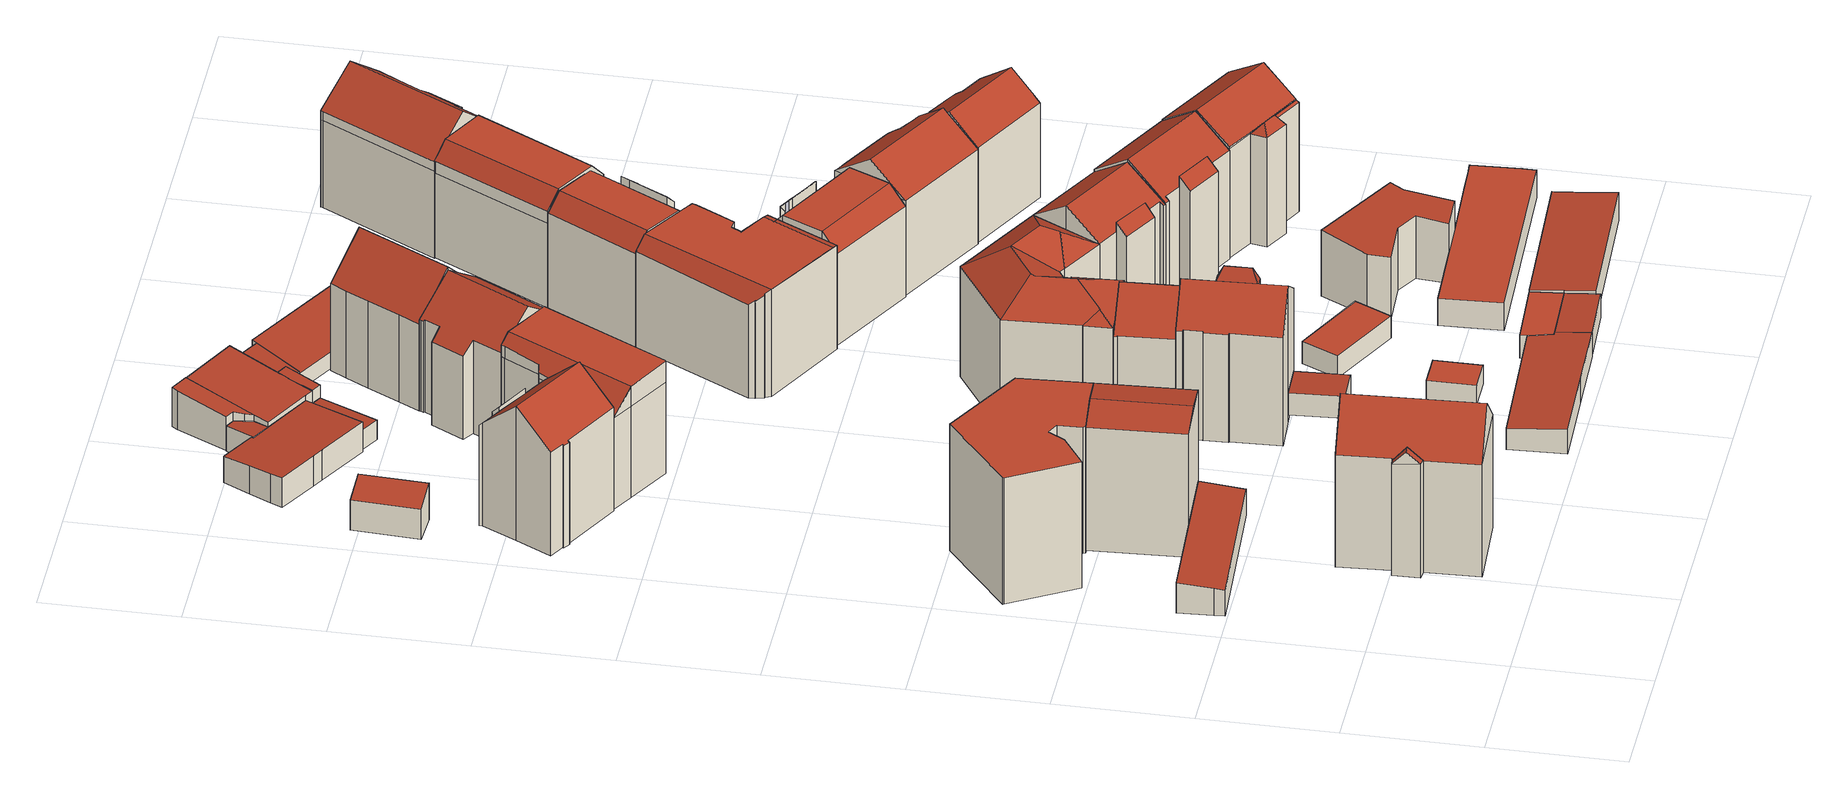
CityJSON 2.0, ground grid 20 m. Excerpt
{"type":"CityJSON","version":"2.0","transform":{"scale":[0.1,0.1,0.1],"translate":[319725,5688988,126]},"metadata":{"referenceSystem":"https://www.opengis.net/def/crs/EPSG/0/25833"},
"CityObjects":{
"building1":{"type":"Building","attributes":{"Gemeindeschluessel":14713000,"Geometrietyp2DReferenz":"3000","function":"31001_9998","roofType":"9999"},"children":["building1-1","building1-2"]},
"building1-1":{"type":"BuildingPart","attributes":{"Dachtyp_tdc":"tdcGableRoof","Dachneigung":44.77,"QualitaetDacherkennung":91,"Geometrietyp2DReferenz":"3000","roofType":"3100","measuredHeight":24.34},"parents":["building1"],"geometry":[{"type":"MultiSurface","lod":"2","boundaries":[[[0,1,2,3,4]],[[1,5,6,2]],[[5,7,8,6]],[[7,9,10,8]],[[9,11,12,10]],[[11,13,14,12]],[[13,11,15,16,5,1,0]],[[17,16,15,18]],[[7,17,18,9]],[[9,18,15,11]],[[5,16,17,7]],[[13,0,19]],[[14,3,2,6,8,10,12]],[[4,19,0]],[[3,14,13,19,4]]],"semantics":{"surfaces":[{"type":"WallSurface"},{"type":"RoofSurface"},{"type":"GroundSurface"},{"type":"ClosureSurface"}],"values":[0,0,0,0,0,0,1,1,0,0,0,0,2,0,3]}}]},
"building1-2":{"type":"BuildingPart","attributes":{"Dachtyp_tdc":"tdcGableRoof","Dachneigung":47.52,"QualitaetDacherkennung":89,"Geometrietyp2DReferenz":"3000","roofType":"3100","measuredHeight":20.43},"parents":["building1"],"geometry":[{"type":"MultiSurface","lod":"2","boundaries":[[[20,21,22,14,13]],[[21,23,24,22]],[[23,4,3,24]],[[23,21,25]],[[20,19,4,26]],[[21,20,26,25]],[[4,23,25,26]],[[14,22,24,3]],[[13,19,20]],[[14,3,4,19,13]]],"semantics":{"surfaces":[{"type":"WallSurface"},{"type":"RoofSurface"},{"type":"GroundSurface"},{"type":"ClosureSurface"}],"values":[0,0,0,0,0,1,1,2,0,3]}}]},
"building2":{"type":"Building","attributes":{"Dachtyp_tdc":"tdcPolyFlatRoof","Gemeindeschluessel":14713000,"Dachneigung":5.85,"QualitaetDacherkennung":74,"Geometrietyp2DReferenz":"3000","function":"31001_9998","roofType":"2100","measuredHeight":4.92},"geometry":[{"type":"MultiSurface","lod":"2","boundaries":[[[27,28,29,30]],[[28,31,32,29]],[[31,33,34,32]],[[33,35,36,34]],[[35,37,38,36]],[[37,27,30,38]],[[37,35,33,31,28,27]],[[30,29,32,34,36,38]]],"semantics":{"surfaces":[{"type":"WallSurface"},{"type":"RoofSurface"},{"type":"GroundSurface"}],"values":[0,0,0,0,0,0,1,2]}}]},
"building3":{"type":"Building","attributes":{"Dachtyp_tdc":"tdcPolyFlatRoof","Gemeindeschluessel":14713000,"Dachneigung":0,"QualitaetDacherkennung":61,"Geometrietyp2DReferenz":"3000","function":"31001_9998","roofType":"1000","measuredHeight":20.73},"geometry":[{"type":"MultiSurface","lod":"2","boundaries":[[[39,40,41,42]],[[40,43,44,41]],[[43,45,46,44]],[[45,47,48,46]],[[47,49,50,48]],[[49,51,52,50]],[[51,53,54,52]],[[53,55,56,54]],[[55,57,58,56]],[[57,59,60,58]],[[59,39,42,60]],[[59,57,55,53,51,49,47,45,43,40,39]],[[42,41,44,46,48,50,52,54,56,58,60]]],"semantics":{"surfaces":[{"type":"WallSurface"},{"type":"RoofSurface"},{"type":"GroundSurface"}],"values":[0,0,0,0,0,0,0,0,0,0,0,1,2]}}]},
"building4":{"type":"Building","attributes":{"Dachtyp_tdc":"tdcGableRoof","Gemeindeschluessel":14713000,"Dachneigung":10.22,"QualitaetDacherkennung":68,"Geometrietyp2DReferenz":"3000","function":"31001_9998","roofType":"3100","measuredHeight":21.2},"geometry":[{"type":"MultiSurface","lod":"2","boundaries":[[[61,62,63,64]],[[57,65,62,61]],[[65,66,63,62]],[[66,67,64,63]],[[67,57,61,64]],[[66,65,68]],[[57,67,69]],[[65,57,69,68]],[[67,66,68,69]]],"semantics":{"surfaces":[{"type":"GroundSurface"},{"type":"WallSurface"},{"type":"RoofSurface"}],"values":[0,1,1,1,1,1,1,2,2]}}]},
"building5":{"type":"Building","attributes":{"Gemeindeschluessel":14713000,"Geometrietyp2DReferenz":"3000","function":"31001_9998","roofType":"9999"},"children":["building5-1","building5-2"]},
"building5-1":{"type":"BuildingPart","attributes":{"Dachtyp_tdc":"tdcPolyFlatRoof","Dachneigung":47.01,"QualitaetDacherkennung":27,"Geometrietyp2DReferenz":"3000","roofType":"2100","measuredHeight":17.3},"parents":["building5"],"geometry":[{"type":"MultiSurface","lod":"2","boundaries":[[[70,71,72,73,74]],[[75,76,77,78,79]],[[76,70,74,77]],[[76,75,71,70]],[[74,73,78,77]],[[75,79,72,71]],[[79,78,73,72]]],"semantics":{"surfaces":[{"type":"WallSurface"},{"type":"RoofSurface"},{"type":"GroundSurface"},{"type":"ClosureSurface"}],"values":[0,0,0,1,2,0,3]}}]},
"building5-2":{"type":"BuildingPart","attributes":{"Dachtyp_tdc":"tdcGableRoof","Dachneigung":42.07,"QualitaetDacherkennung":44,"Geometrietyp2DReferenz":"3000","roofType":"3100","measuredHeight":22.09},"parents":["building5"],"geometry":[{"type":"MultiSurface","lod":"2","boundaries":[[[80,79,78,81]],[[72,82,83,73]],[[82,84,85,83]],[[84,86,87,85]],[[86,88,89,87]],[[88,90,91,89]],[[90,92,93,91]],[[92,94,95,93]],[[94,96,97,95]],[[96,98,99,97]],[[98,100,101,99]],[[100,102,103,101]],[[102,104,105,103]],[[104,80,81,105]],[[100,98,96,94,92,90,88,86]],[[86,84,82,72,79,80,104,102,100]],[[81,78,73,83,85,87,89,91,93,95,97,99,101,103,105]],[[73,78,79,72]]],"semantics":{"surfaces":[{"type":"WallSurface"},{"type":"RoofSurface"},{"type":"GroundSurface"},{"type":"ClosureSurface"}],"values":[0,0,0,0,0,0,0,0,0,0,0,0,0,0,1,1,2,3]}}]},
"building6":{"type":"Building","attributes":{"Dachtyp_tdc":"tdcPolyFlatRoof","Gemeindeschluessel":14713000,"Dachneigung":12.55,"QualitaetDacherkennung":90,"Geometrietyp2DReferenz":"3000","function":"31001_9998","roofType":"2100","measuredHeight":6.06},"geometry":[{"type":"MultiSurface","lod":"2","boundaries":[[[106,107,108,109]],[[107,110,111,108]],[[110,112,113,111]],[[112,106,109,113]],[[112,110,107,106]],[[109,108,111,113]]],"semantics":{"surfaces":[{"type":"WallSurface"},{"type":"RoofSurface"},{"type":"GroundSurface"}],"values":[0,0,0,0,1,2]}}]},
"building7":{"type":"Building","attributes":{"Dachtyp_tdc":"tdcPolyFlatRoof","Gemeindeschluessel":14713000,"Dachneigung":3.59,"QualitaetDacherkennung":75,"Geometrietyp2DReferenz":"3000","function":"31001_9998","roofType":"2100","measuredHeight":4.08},"geometry":[{"type":"MultiSurface","lod":"2","boundaries":[[[114,115,116,117]],[[115,118,119,116]],[[118,120,121,119]],[[120,122,123,121]],[[122,124,125,123]],[[124,126,127,125]],[[126,114,117,127]],[[126,124,122,120,118,115,114]],[[117,116,119,121,123,125,127]]],"semantics":{"surfaces":[{"type":"WallSurface"},{"type":"RoofSurface"},{"type":"GroundSurface"}],"values":[0,0,0,0,0,0,0,1,2]}}]},
"building8":{"type":"Building","attributes":{"Dachtyp_tdc":"tdcPolyFlatRoof","Gemeindeschluessel":14713000,"Dachneigung":0,"QualitaetDacherkennung":54,"Geometrietyp2DReferenz":"3000","function":"31001_9998","roofType":"1000","measuredHeight":3.11},"geometry":[{"type":"MultiSurface","lod":"2","boundaries":[[[128,129,130,131]],[[129,132,133,130]],[[132,134,135,133]],[[134,128,131,135]],[[134,132,129,128]],[[131,130,133,135]]],"semantics":{"surfaces":[{"type":"WallSurface"},{"type":"RoofSurface"},{"type":"GroundSurface"}],"values":[0,0,0,0,1,2]}}]},
"building9":{"type":"Building","attributes":{"Dachtyp_tdc":"tdcPolyFlatRoof","Gemeindeschluessel":14713000,"Dachneigung":4.25,"QualitaetDacherkennung":79,"Geometrietyp2DReferenz":"3000","function":"31001_9998","roofType":"2100","measuredHeight":3.58},"geometry":[{"type":"MultiSurface","lod":"2","boundaries":[[[136,137,138,139]],[[137,140,141,138]],[[140,142,143,141]],[[142,136,139,143]],[[142,140,137,136]],[[139,138,141,143]]],"semantics":{"surfaces":[{"type":"WallSurface"},{"type":"RoofSurface"},{"type":"GroundSurface"}],"values":[0,0,0,0,1,2]}}]},
"building10":{"type":"Building","attributes":{"Gemeindeschluessel":14713000,"Geometrietyp2DReferenz":"3000","function":"31001_9998","roofType":"9999"},"children":["building10-1","building10-2"]},
"building10-1":{"type":"BuildingPart","attributes":{"Dachtyp_tdc":"tdcFreeFormRoof","Dachneigung":67.57,"QualitaetDacherkennung":70,"Geometrietyp2DReferenz":"3000","roofType":"5000","measuredHeight":19.97},"parents":["building10"],"geometry":[{"type":"MultiSurface","lod":"2","boundaries":[[[144,145,146,147]],[[145,148,149,146]],[[148,150,151,149]],[[152,150,148]],[[153,152,148,145]],[[153,145,144]],[[152,153,144,150]],[[147,146,149,151]],[[147,151,150,144]]],"semantics":{"surfaces":[{"type":"WallSurface"},{"type":"RoofSurface"},{"type":"GroundSurface"},{"type":"ClosureSurface"}],"values":[0,0,0,1,1,1,1,2,3]}}]},
"building10-2":{"type":"BuildingPart","attributes":{"Dachtyp_tdc":"tdcGableRoof","Dachneigung":36.58,"QualitaetDacherkennung":79,"Geometrietyp2DReferenz":"3000","roofType":"3100","measuredHeight":22.18},"parents":["building10"],"geometry":[{"type":"MultiSurface","lod":"2","boundaries":[[[154,155,156,157]],[[155,158,159,156]],[[158,160,161,159]],[[160,162,163,161]],[[162,164,165,163]],[[164,166,167,165]],[[166,168,169,167]],[[168,170,171,169]],[[170,172,147,171]],[[172,173,144,147]],[[174,151,150]],[[174,175,176,151]],[[175,177,178,176]],[[177,179,180,178]],[[179,181,182,180]],[[181,183,184,182]],[[183,185,186,184]],[[185,187,188,186]],[[187,154,157,188]],[[183,181,179,177,175,174,173,172,170,168]],[[168,166,164,162,160,158,155,154,187,185,183]],[[157,156,159,161,163,165,167,169,171,147,151,176,178,180,182,184,186,188]],[[150,144,173,174]],[[150,151,147,144]]],"semantics":{"surfaces":[{"type":"WallSurface"},{"type":"RoofSurface"},{"type":"GroundSurface"},{"type":"ClosureSurface"}],"values":[0,0,0,0,0,0,0,0,0,0,0,0,0,0,0,0,0,0,0,1,1,2,0,3]}}]},
"building11":{"type":"Building","attributes":{"Dachtyp_tdc":"tdcFreeFormRoof","Gemeindeschluessel":14713000,"Dachneigung":0.783,"QualitaetDacherkennung":55,"Geometrietyp2DReferenz":"3000","function":"31001_9998","roofType":"5000","measuredHeight":18.33},"geometry":[{"type":"MultiSurface","lod":"2","boundaries":[[[189,190,191,192]],[[190,193,194,191]],[[193,195,196,194]],[[195,197,198,196]],[[197,199,200,198]],[[199,201,202,200]],[[201,203,204,202]],[[203,205,206,204]],[[205,207,208,206]],[[207,209,210,208]],[[209,211,212,210]],[[211,213,214,212]],[[213,189,192,214]],[[215,216,217,218,189,213,219,220,221]],[[222,223,224,225,226,227]],[[223,220,219,228,224]],[[207,225,224,228,209]],[[209,228,219,211]],[[201,222,227,203]],[[203,227,226,205]],[[205,226,225,207]],[[199,221,220,223,222,201]],[[197,215,221,199]],[[211,219,213]],[[190,218,217,193]],[[189,218,190]],[[193,217,216,195]],[[195,216,215,197]],[[192,191,194,196,198,200,202,204,206,208,210,212,214]]],"semantics":{"surfaces":[{"type":"WallSurface"},{"type":"RoofSurface"},{"type":"GroundSurface"}],"values":[0,0,0,0,0,0,0,0,0,0,0,0,0,1,1,1,0,0,0,0,0,0,0,0,0,0,0,0,2]}}]},
"building12":{"type":"Building","attributes":{"Dachtyp_tdc":"tdcGableRoof","Gemeindeschluessel":14713000,"Dachneigung":38.37,"QualitaetDacherkennung":69,"Geometrietyp2DReferenz":"3000","function":"31001_9998","roofType":"3100","measuredHeight":21.01},"geometry":[{"type":"MultiSurface","lod":"2","boundaries":[[[229,230,231,232]],[[230,233,234,231]],[[233,235,236,234]],[[235,237,238,236]],[[237,239,240,238]],[[239,241,242,240]],[[241,243,244,242]],[[243,245,171,244]],[[245,246,169,171]],[[246,247,167,169]],[[247,248,249,167]],[[248,229,232,249]],[[246,245,243,241,239,237,235,233]],[[233,230,229,248,247,246]],[[232,231,234,236,238,240,242,244,171,169,167,249]]],"semantics":{"surfaces":[{"type":"WallSurface"},{"type":"RoofSurface"},{"type":"GroundSurface"}],"values":[0,0,0,0,0,0,0,0,0,0,0,0,1,1,2]}}]},
"building13":{"type":"Building","attributes":{"Gemeindeschluessel":14713000,"Geometrietyp2DReferenz":"3000","function":"31001_2000","roofType":"9999"},"children":["building13-1","building13-2"]},
"building13-1":{"type":"BuildingPart","attributes":{"Dachtyp_tdc":"tdcPolyFlatRoof","Dachneigung":2.86,"QualitaetDacherkennung":36,"Geometrietyp2DReferenz":"3000","roofType":"2100","measuredHeight":4.4},"parents":["building13"],"geometry":[{"type":"MultiSurface","lod":"2","boundaries":[[[250,251,252,253,254]],[[251,255,256,252]],[[255,257,258,256]],[[257,259,260,258]],[[259,261,262,260]],[[261,259,257,255,251,250,263]],[[264,253,252,256,258,260,262]],[[250,254,263]],[[254,253,264,263]],[[263,264,262,261]]],"semantics":{"surfaces":[{"type":"WallSurface"},{"type":"RoofSurface"},{"type":"GroundSurface"},{"type":"ClosureSurface"}],"values":[0,0,0,0,0,1,2,0,3,3]}}]},
"building13-2":{"type":"BuildingPart","attributes":{"Dachtyp_tdc":"tdcPolyFlatRoof","Dachneigung":3.27,"QualitaetDacherkennung":71,"Geometrietyp2DReferenz":"3000","roofType":"2100","measuredHeight":4.92},"parents":["building13"],"geometry":[{"type":"MultiSurface","lod":"2","boundaries":[[[261,265,266,262]],[[265,267,268,266]],[[267,269,270,268]],[[269,271,272,270]],[[271,273,274,272]],[[273,275,276,274]],[[275,277,278,276]],[[277,279,280,278]],[[279,281,282,280]],[[281,254,253,282]],[[254,281,279,277,275,273,271,269,267,265,261,263]],[[264,262,266,268,270,272,274,276,278,280,282,253]],[[261,262,264,263]],[[264,253,254,263]]],"semantics":{"surfaces":[{"type":"WallSurface"},{"type":"RoofSurface"},{"type":"GroundSurface"},{"type":"ClosureSurface"}],"values":[0,0,0,0,0,0,0,0,0,0,1,2,3,3]}}]},
"building14":{"type":"Building","attributes":{"Dachtyp_tdc":"tdcPolyFlatRoof","Gemeindeschluessel":14713000,"Dachneigung":3.19,"QualitaetDacherkennung":62,"Geometrietyp2DReferenz":"3000","function":"31001_9998","roofType":"2100","measuredHeight":3.83},"geometry":[{"type":"MultiSurface","lod":"2","boundaries":[[[124,283,284,285]],[[283,286,287,284]],[[286,288,289,287]],[[288,126,290,289]],[[126,124,285,290]],[[126,288,286,283,124]],[[285,284,287,289,290]]],"semantics":{"surfaces":[{"type":"WallSurface"},{"type":"RoofSurface"},{"type":"GroundSurface"}],"values":[0,0,0,0,0,1,2]}}]},
"building15":{"type":"Building","attributes":{"Dachtyp_tdc":"tdcPolyFlatRoof","Gemeindeschluessel":14713000,"Dachneigung":3.15,"QualitaetDacherkennung":73,"Geometrietyp2DReferenz":"3000","function":"31001_2000","roofType":"2100","measuredHeight":3.21},"geometry":[{"type":"MultiSurface","lod":"2","boundaries":[[[291,292,293,294]],[[292,295,296,293]],[[295,297,298,296]],[[297,291,294,298]],[[297,295,292,291]],[[294,293,296,298]]],"semantics":{"surfaces":[{"type":"WallSurface"},{"type":"RoofSurface"},{"type":"GroundSurface"}],"values":[0,0,0,0,1,2]}}]},
"building16":{"type":"Building","attributes":{"Dachtyp_tdc":"tdcFreeFormRoof","Gemeindeschluessel":14713000,"Dachneigung":32.8,"QualitaetDacherkennung":65,"Geometrietyp2DReferenz":"3000","function":"31001_9998","roofType":"5000","measuredHeight":21.93},"geometry":[{"type":"MultiSurface","lod":"2","boundaries":[[[299,300,301,302]],[[300,303,304,301]],[[303,305,306,304]],[[305,307,308,306]],[[307,309,310,308]],[[309,311,312,310]],[[311,313,314,312]],[[313,315,316,314]],[[315,317,318,316]],[[317,319,320,318]],[[319,321,322,320]],[[321,323,324,322]],[[323,325,326,324]],[[325,299,302,326]],[[327,325,323]],[[328,327,323,321]],[[329,330,328,321,319]],[[331,332,333,329,319,317]],[[334,335,331,317,315]],[[336,334,315,313]],[[336,313,311]],[[335,334,336,311,309]],[[332,331,335,309,307]],[[333,332,307,305]],[[337,330,329,333,305,303]],[[338,337,303,300]],[[338,300,299]],[[327,328,330,337,338,299,325]],[[302,301,304,306,308,310,312,314,316,318,320,322,324,326]]],"semantics":{"surfaces":[{"type":"WallSurface"},{"type":"RoofSurface"},{"type":"GroundSurface"}],"values":[0,0,0,0,0,0,0,0,0,0,0,0,0,0,1,1,1,1,1,1,1,1,1,1,1,1,1,1,2]}}]},
"building17":{"type":"Building","attributes":{"Dachtyp_tdc":"tdcPolyFlatRoof","Gemeindeschluessel":14713000,"Dachneigung":0,"QualitaetDacherkennung":54,"Geometrietyp2DReferenz":"3000","function":"31001_9998","roofType":"1000","measuredHeight":3.63},"geometry":[{"type":"MultiSurface","lod":"2","boundaries":[[[339,340,341,342]],[[340,343,344,341]],[[343,345,346,344]],[[345,339,342,346]],[[345,343,340,339]],[[342,341,344,346]]],"semantics":{"surfaces":[{"type":"WallSurface"},{"type":"RoofSurface"},{"type":"GroundSurface"}],"values":[0,0,0,0,1,2]}}]},
"building18":{"type":"Building","attributes":{"Dachtyp_tdc":"tdcFreeFormRoof","Gemeindeschluessel":14713000,"Dachneigung":37.88,"QualitaetDacherkennung":75,"Geometrietyp2DReferenz":"3000","function":"31001_9998","roofType":"5000","measuredHeight":19.76},"geometry":[{"type":"MultiSurface","lod":"2","boundaries":[[[347,348,349,350]],[[348,351,352,349]],[[351,353,354,352]],[[353,355,356,354]],[[355,357,358,356]],[[357,359,360,358]],[[359,361,362,360]],[[361,363,364,362]],[[363,222,365,364]],[[222,366,367,365]],[[366,347,350,367]],[[222,363,368,369]],[[368,361,359,357,355,353,351,348,347,366,369]],[[363,361,368]],[[366,222,369]],[[350,349,352,354,356,358,360,362,364,365,367]]],"semantics":{"surfaces":[{"type":"WallSurface"},{"type":"RoofSurface"},{"type":"GroundSurface"}],"values":[0,0,0,0,0,0,0,0,0,0,0,1,1,0,0,2]}}]},
"building19":{"type":"Building","attributes":{"Gemeindeschluessel":14713000,"Geometrietyp2DReferenz":"3000","function":"31001_2000","roofType":"9999"},"children":["building19-1","building19-2","building19-3"]},
"building19-1":{"type":"BuildingPart","attributes":{"Dachtyp_tdc":"tdcPolyFlatRoof","Dachneigung":5.72,"QualitaetDacherkennung":48,"Geometrietyp2DReferenz":"3000","roofType":"2100","measuredHeight":6.4},"parents":["building19"],"geometry":[{"type":"MultiSurface","lod":"2","boundaries":[[[370,371,372,373]],[[371,374,375,376,372]],[[377,378,379,380]],[[377,381,382,378]],[[381,383,384,382]],[[383,370,373,384]],[[383,381,377,380,374,371,370]],[[373,372,376,379,378,382,384]],[[380,375,374]],[[380,379,376,375]]],"semantics":{"surfaces":[{"type":"WallSurface"},{"type":"RoofSurface"},{"type":"GroundSurface"},{"type":"ClosureSurface"}],"values":[0,0,0,0,0,0,1,2,0,3]}}]},
"building19-2":{"type":"BuildingPart","attributes":{"Dachtyp_tdc":"tdcPolyFlatRoof","Dachneigung":3.9,"QualitaetDacherkennung":55,"Geometrietyp2DReferenz":"3000","roofType":"2100","measuredHeight":5.48},"parents":["building19"],"geometry":[{"type":"MultiSurface","lod":"2","boundaries":[[[385,386,387,388,389]],[[390,391,392,393]],[[391,385,389,392]],[[391,390,394,386,385]],[[389,388,393,392]],[[394,387,386]],[[393,388,387,394,390]]],"semantics":{"surfaces":[{"type":"WallSurface"},{"type":"RoofSurface"},{"type":"GroundSurface"},{"type":"ClosureSurface"}],"values":[0,0,0,1,2,0,3]}}]},
"building19-3":{"type":"BuildingPart","attributes":{"Dachtyp_tdc":"tdcPolyFlatRoof","Dachneigung":5.3,"QualitaetDacherkennung":87,"Geometrietyp2DReferenz":"3000","roofType":"2100","measuredHeight":6.32},"parents":["building19"],"geometry":[{"type":"MultiSurface","lod":"2","boundaries":[[[375,395,396,376]],[[395,397,390,393,396]],[[387,398,399,388]],[[398,400,401,399]],[[400,380,379,401]],[[400,398,387,394,397,395,375,380]],[[379,376,396,393,388,399,401]],[[376,379,380,375]],[[394,390,397]],[[387,388,393,390,394]]],"semantics":{"surfaces":[{"type":"WallSurface"},{"type":"RoofSurface"},{"type":"GroundSurface"},{"type":"ClosureSurface"}],"values":[0,0,0,0,0,1,2,3,0,3]}}]},
"building20":{"type":"Building","attributes":{"Gemeindeschluessel":14713000,"Geometrietyp2DReferenz":"3000","function":"31001_9998","roofType":"9999"},"children":["building20-1","building20-2"]},
"building20-1":{"type":"BuildingPart","attributes":{"Dachtyp_tdc":"tdcPolyFlatRoof","Dachneigung":3.7,"QualitaetDacherkennung":53,"Geometrietyp2DReferenz":"3000","roofType":"2100","measuredHeight":4.62},"parents":["building20"],"geometry":[{"type":"MultiSurface","lod":"2","boundaries":[[[402,403,404,405]],[[403,406,407,404]],[[406,408,409,407]],[[408,410,283,411,409]],[[412,402,405,413,414]],[[412,410,408,406,403,402]],[[405,404,407,409,411,413]],[[412,414,283,410]],[[414,413,411,283]]],"semantics":{"surfaces":[{"type":"WallSurface"},{"type":"RoofSurface"},{"type":"GroundSurface"},{"type":"ClosureSurface"}],"values":[0,0,0,0,0,1,2,0,3]}}]},
"building20-2":{"type":"BuildingPart","attributes":{"Dachtyp_tdc":"tdcPolyFlatRoof","Dachneigung":2.94,"QualitaetDacherkennung":88,"Geometrietyp2DReferenz":"3000","roofType":"2100","measuredHeight":3.92},"parents":["building20"],"geometry":[{"type":"MultiSurface","lod":"2","boundaries":[[[415,414,413,416]],[[283,124,417,411]],[[124,122,418,417]],[[122,120,419,418]],[[120,415,416,419]],[[120,122,124,283,414,415]],[[416,413,411,417,418,419]],[[411,413,414,283]]],"semantics":{"surfaces":[{"type":"WallSurface"},{"type":"RoofSurface"},{"type":"GroundSurface"},{"type":"ClosureSurface"}],"values":[0,0,0,0,0,1,2,3]}}]},
"building21":{"type":"Building","attributes":{"Dachtyp_tdc":"tdcFreeFormRoof","Gemeindeschluessel":14713000,"Dachneigung":1.74,"QualitaetDacherkennung":56,"Geometrietyp2DReferenz":"3000","function":"31001_9998","roofType":"5000","measuredHeight":17.67},"geometry":[{"type":"MultiSurface","lod":"2","boundaries":[[[420,421,422,423]],[[421,424,425,422]],[[424,426,427,425]],[[426,428,429,427]],[[428,430,431,429]],[[430,432,433,431]],[[432,434,435,433]],[[434,436,437,435]],[[436,438,439,437]],[[438,440,441,439]],[[440,442,443,441]],[[442,444,445,443]],[[444,446,447,445]],[[446,448,449,447]],[[448,420,423,449]],[[438,436,450,451]],[[452,453,421,420,448,446,444,442]],[[434,432,430,428,426,424,453,452,440,451,450]],[[424,421,453]],[[442,440,452]],[[440,438,451]],[[436,434,450]],[[423,422,425,427,429,431,433,435,437,439,441,443,445,447,449]]],"semantics":{"surfaces":[{"type":"WallSurface"},{"type":"RoofSurface"},{"type":"GroundSurface"}],"values":[0,0,0,0,0,0,0,0,0,0,0,0,0,0,0,1,1,1,0,0,0,0,2]}}]},
"building22":{"type":"Building","attributes":{"Dachtyp_tdc":"tdcGableRoof","Gemeindeschluessel":14713000,"Dachneigung":44.12,"QualitaetDacherkennung":57,"Geometrietyp2DReferenz":"3000","function":"31001_9998","roofType":"3100","measuredHeight":20.31},"geometry":[{"type":"MultiSurface","lod":"2","boundaries":[[[454,455,456,457]],[[455,458,459,456]],[[458,460,461,459]],[[460,462,463,461]],[[462,464,465,463]],[[464,466,364,465]],[[466,467,468,364]],[[467,469,362,468]],[[469,470,471,362]],[[470,454,457,471]],[[467,466,464,462,460]],[[460,458,455,454,470,469,467]],[[457,456,459,461,463,465,364,468,362,471]]],"semantics":{"surfaces":[{"type":"WallSurface"},{"type":"RoofSurface"},{"type":"GroundSurface"}],"values":[0,0,0,0,0,0,0,0,0,0,1,1,2]}}]},
"building23":{"type":"Building","attributes":{"Gemeindeschluessel":14713000,"Geometrietyp2DReferenz":"3000","function":"31001_9998","roofType":"9999"},"children":["building23-1","building23-2"]},
"building23-1":{"type":"BuildingPart","attributes":{"Dachtyp_tdc":"tdcGableRoof","Dachneigung":33.77,"QualitaetDacherkennung":75,"Geometrietyp2DReferenz":"3000","roofType":"3100","measuredHeight":21.76},"parents":["building23"],"geometry":[{"type":"MultiSurface","lod":"2","boundaries":[[[472,473,474,475]],[[476,477,478,479]],[[477,480,481,478]],[[480,309,482,481]],[[309,483,484,482]],[[483,485,486,484]],[[485,487,488,486]],[[487,489,490,488]],[[489,472,475,490]],[[485,483,309,480]],[[480,477,476,473,472,489,487,485]],[[475,474,479,478,481,482,484,486,488,490]],[[479,474,473,476]]],"semantics":{"surfaces":[{"type":"WallSurface"},{"type":"RoofSurface"},{"type":"GroundSurface"},{"type":"ClosureSurface"}],"values":[0,0,0,0,0,0,0,0,0,1,1,2,3]}}]},
"building23-2":{"type":"BuildingPart","attributes":{"Dachtyp_tdc":"tdcPolyFlatRoof","Dachneigung":42.51,"QualitaetDacherkennung":38,"Geometrietyp2DReferenz":"3000","roofType":"2100","measuredHeight":19.5},"parents":["building23"],"geometry":[{"type":"MultiSurface","lod":"2","boundaries":[[[491,492,476,479,493]],[[494,474,473]],[[494,495,496,474]],[[495,491,493,496]],[[495,494,492,491]],[[493,479,474,496]],[[494,473,476,492]],[[473,474,479,476]]],"semantics":{"surfaces":[{"type":"WallSurface"},{"type":"RoofSurface"},{"type":"GroundSurface"},{"type":"ClosureSurface"}],"values":[0,0,0,0,1,2,0,3]}}]},
"building24":{"type":"Building","attributes":{"Dachtyp_tdc":"tdcPolyFlatRoof","Gemeindeschluessel":14713000,"Dachneigung":5.16,"QualitaetDacherkennung":60,"Geometrietyp2DReferenz":"3000","function":"31001_9998","roofType":"2100","measuredHeight":10.88},"geometry":[{"type":"MultiSurface","lod":"2","boundaries":[[[497,498,499,500]],[[498,501,502,499]],[[501,503,504,502]],[[503,505,506,504]],[[505,507,508,506]],[[507,509,510,508]],[[509,511,512,510]],[[511,513,514,512]],[[513,497,500,514]],[[513,511,509,507,505,503,501,498,497]],[[500,499,502,504,506,508,510,512,514]]],"semantics":{"surfaces":[{"type":"WallSurface"},{"type":"RoofSurface"},{"type":"GroundSurface"}],"values":[0,0,0,0,0,0,0,0,0,1,2]}}]},
"building25":{"type":"Building","attributes":{"Gemeindeschluessel":14713000,"Geometrietyp2DReferenz":"3000","function":"31001_2000","roofType":"9999"},"children":["building25-1","building25-2"]},
"building25-1":{"type":"BuildingPart","attributes":{"Dachtyp_tdc":"tdcPolyFlatRoof","Dachneigung":3.59,"QualitaetDacherkennung":57,"Geometrietyp2DReferenz":"3000","roofType":"2100","measuredHeight":3.57},"parents":["building25"],"geometry":[{"type":"MultiSurface","lod":"2","boundaries":[[[515,516,517,518,519]],[[516,520,521,517]],[[520,522,523,521]],[[522,524,525,523]],[[522,520,516,515,524]],[[525,518,517,521,523]],[[515,519,524]],[[519,518,525,524]]],"semantics":{"surfaces":[{"type":"WallSurface"},{"type":"RoofSurface"},{"type":"GroundSurface"},{"type":"ClosureSurface"}],"values":[0,0,0,0,1,2,0,3]}}]},
"building25-2":{"type":"BuildingPart","attributes":{"Dachtyp_tdc":"tdcPolyFlatRoof","Dachneigung":5.72,"QualitaetDacherkennung":63,"Geometrietyp2DReferenz":"3000","roofType":"2100","measuredHeight":3.63},"parents":["building25"],"geometry":[{"type":"MultiSurface","lod":"2","boundaries":[[[526,527,528,529]],[[527,519,518,528]],[[524,530,531,525]],[[530,526,529,531]],[[530,524,519,527,526]],[[529,528,518,525,531]],[[525,518,519,524]]],"semantics":{"surfaces":[{"type":"WallSurface"},{"type":"RoofSurface"},{"type":"GroundSurface"},{"type":"ClosureSurface"}],"values":[0,0,0,0,1,2,3]}}]},
"building26":{"type":"Building","attributes":{"Dachtyp_tdc":"tdcPolyFlatRoof","Gemeindeschluessel":14713000,"Dachneigung":0,"QualitaetDacherkennung":28,"Geometrietyp2DReferenz":"3000","function":"31001_9998","roofType":"1000","measuredHeight":4.55},"geometry":[{"type":"MultiSurface","lod":"2","boundaries":[[[532,533,534,535]],[[533,536,537,534]],[[536,538,539,537]],[[538,540,541,539]],[[540,542,543,541]],[[542,544,545,543]],[[544,546,547,545]],[[546,548,549,547]],[[548,550,551,549]],[[550,532,535,551]],[[550,548,546,544,542,540,538,536,533,532]],[[535,534,537,539,541,543,545,547,549,551]]],"semantics":{"surfaces":[{"type":"WallSurface"},{"type":"RoofSurface"},{"type":"GroundSurface"}],"values":[0,0,0,0,0,0,0,0,0,0,1,2]}}]},
"building27":{"type":"Building","attributes":{"Gemeindeschluessel":14713000,"Geometrietyp2DReferenz":"3000","function":"31001_9998","roofType":"9999"},"children":["building27-1","building27-2"]},
"building27-1":{"type":"BuildingPart","attributes":{"Dachtyp_tdc":"tdcCutGableRoof","Dachneigung":1.72,"QualitaetDacherkennung":74,"Geometrietyp2DReferenz":"3000","roofType":"9999","measuredHeight":17.6},"parents":["building27"],"geometry":[{"type":"MultiSurface","lod":"2","boundaries":[[[552,553,554,555]],[[553,556,557,554]],[[556,558,559,557]],[[558,560,561,559]],[[560,562,563,561]],[[562,564,565,563]],[[566,567,568,569]],[[567,570,571,568]],[[570,572,573,571]],[[572,574,575,573]],[[574,552,555,575]],[[556,553,552,574]],[[572,570,567,566,576,564,562,560,558]],[[574,572,558,556]],[[555,554,557,559,561,563,565,577,569,568,571,573,575]],[[576,577,565,564]],[[566,569,577,576]]],"semantics":{"surfaces":[{"type":"WallSurface"},{"type":"RoofSurface"},{"type":"GroundSurface"},{"type":"ClosureSurface"}],"values":[0,0,0,0,0,0,0,0,0,0,0,1,1,1,2,3,3]}}]},
"building27-2":{"type":"BuildingPart","attributes":{"Dachtyp_tdc":"tdcPolyFlatRoof","Dachneigung":47.88,"QualitaetDacherkennung":30,"Geometrietyp2DReferenz":"3000","roofType":"2100","measuredHeight":16.31},"parents":["building27"],"geometry":[{"type":"MultiSurface","lod":"2","boundaries":[[[578,579,580,563]],[[579,581,582,580]],[[581,583,584,582]],[[583,585,586,584]],[[585,587,566,569,586]],[[588,578,563,565,564]],[[588,589,587,585,583,581,579,578]],[[563,580,582,584,586,569,577,582,590,565]],[[576,566,587,589]],[[576,577,569,566]],[[564,591,592,581,593,576,589,588]],[[590,582,593,591]],[[565,590,591,564]],[[582,577,576,593]],[[591,593,581,592]]],"semantics":{"surfaces":[{"type":"WallSurface"},{"type":"RoofSurface"},{"type":"GroundSurface"},{"type":"ClosureSurface"}],"values":[0,0,0,0,0,0,1,2,0,3,0,3,3,3,3]}}]},
"building28":{"type":"Building","attributes":{"Gemeindeschluessel":14713000,"Geometrietyp2DReferenz":"3000","function":"31001_9998","roofType":"9999"},"children":["building28-1","building28-2"]},
"building28-1":{"type":"BuildingPart","attributes":{"Dachtyp_tdc":"tdcGableRoof","Dachneigung":34.73,"QualitaetDacherkennung":77,"Geometrietyp2DReferenz":"3000","roofType":"3100","measuredHeight":21.94},"parents":["building28"],"geometry":[{"type":"MultiSurface","lod":"2","boundaries":[[[594,595,596,597]],[[595,598,599,596]],[[598,600,601,599]],[[600,602,603,601]],[[602,604,605,603]],[[604,606,607,605]],[[606,608,609,607]],[[608,610,611,609]],[[610,612,613,611]],[[608,606,604,602]],[[602,600,598,595,594,612,610,608]],[[597,596,599,601,603,605,607,609,611,613]],[[594,597,613,612]]],"semantics":{"surfaces":[{"type":"WallSurface"},{"type":"RoofSurface"},{"type":"GroundSurface"},{"type":"ClosureSurface"}],"values":[0,0,0,0,0,0,0,0,0,1,1,2,3]}}]},
"building28-2":{"type":"BuildingPart","attributes":{"Dachtyp_tdc":"tdcPolyFlatRoof","Dachneigung":40.5,"QualitaetDacherkennung":43,"Geometrietyp2DReferenz":"3000","roofType":"2100","measuredHeight":19.56},"parents":["building28"],"geometry":[{"type":"MultiSurface","lod":"2","boundaries":[[[614,615,597,616]],[[615,594,597]],[[617,618,619,613,612]],[[618,614,616,619]],[[618,617,615,614]],[[616,597,613,619]],[[612,594,615,617]],[[612,613,597,594]]],"semantics":{"surfaces":[{"type":"WallSurface"},{"type":"RoofSurface"},{"type":"GroundSurface"},{"type":"ClosureSurface"}],"values":[0,0,0,0,1,2,0,3]}}]},
"building29":{"type":"Building","attributes":{"Gemeindeschluessel":14713000,"Geometrietyp2DReferenz":"3000","function":"31001_9998","roofType":"9999"},"children":["building29-1","building29-2"]},
"building29-1":{"type":"BuildingPart","attributes":{"Dachtyp_tdc":"tdcCutGableRoof","Dachneigung":1.54,"QualitaetDacherkennung":75,"Geometrietyp2DReferenz":"3000","roofType":"9999","measuredHeight":17.91},"parents":["building29"],"geometry":[{"type":"MultiSurface","lod":"2","boundaries":[[[620,621,622,623]],[[621,624,625,622]],[[624,626,627,625]],[[626,628,629,627]],[[628,630,631,629]],[[632,633,634,635]],[[633,636,637,634]],[[636,638,639,637]],[[638,640,641,639]],[[640,620,623,641]],[[624,621,620,640]],[[638,636,633,632,630,628,626]],[[640,638,626,624]],[[623,622,625,627,629,631,635,634,637,639,641]],[[632,635,631,630]]],"semantics":{"surfaces":[{"type":"WallSurface"},{"type":"RoofSurface"},{"type":"GroundSurface"},{"type":"ClosureSurface"}],"values":[0,0,0,0,0,0,0,0,0,0,1,1,1,2,3]}}]},
"building29-2":{"type":"BuildingPart","attributes":{"Dachtyp_tdc":"tdcPolyFlatRoof","Dachneigung":45.34,"QualitaetDacherkennung":41,"Geometrietyp2DReferenz":"3000","roofType":"2100","measuredHeight":16.59},"parents":["building29"],"geometry":[{"type":"MultiSurface","lod":"2","boundaries":[[[642,631,630]],[[642,643,644,631]],[[643,645,646,644]],[[645,647,648,646]],[[647,649,632,635,648]],[[647,645,643,642,649]],[[635,631,644,646,648]],[[642,630,632,649]],[[630,631,635,632]]],"semantics":{"surfaces":[{"type":"WallSurface"},{"type":"RoofSurface"},{"type":"GroundSurface"},{"type":"ClosureSurface"}],"values":[0,0,0,0,0,1,2,0,3]}}]},
"building30":{"type":"Building","attributes":{"Dachtyp_tdc":"tdcFreeFormRoof","Gemeindeschluessel":14713000,"Dachneigung":35.4,"QualitaetDacherkennung":74,"Geometrietyp2DReferenz":"3000","function":"31001_9998","roofType":"5000","measuredHeight":19.75},"geometry":[{"type":"MultiSurface","lod":"2","boundaries":[[[650,651,652,653]],[[651,654,655,652]],[[654,656,657,655]],[[656,658,659,657]],[[658,660,661,659]],[[660,662,663,661]],[[662,664,665,663]],[[664,666,667,665]],[[666,668,669,667]],[[668,670,671,669]],[[670,672,673,671]],[[672,650,653,673]],[[672,674,675,650]],[[674,670,668,666,664,662,660,658,656,654,651,675]],[[672,670,674]],[[651,650,675]],[[653,652,655,657,659,661,663,665,667,669,671,673]]],"semantics":{"surfaces":[{"type":"WallSurface"},{"type":"RoofSurface"},{"type":"GroundSurface"}],"values":[0,0,0,0,0,0,0,0,0,0,0,0,1,1,0,0,2]}}]},
"building31":{"type":"Building","attributes":{"Gemeindeschluessel":14713000,"Geometrietyp2DReferenz":"3000","function":"31001_9998","roofType":"9999"},"children":["building31-1","building31-2"]},
"building31-1":{"type":"BuildingPart","attributes":{"Dachtyp_tdc":"tdcGableRoof","Dachneigung":33.72,"QualitaetDacherkennung":87,"Geometrietyp2DReferenz":"3000","roofType":"3100","measuredHeight":21.93},"parents":["building31"],"geometry":[{"type":"MultiSurface","lod":"2","boundaries":[[[676,677,678,679]],[[680,681,682,683]],[[680,684,685,681]],[[684,676,679,685]],[[684,686,687,676]],[[688,689,687,686,690]],[[680,690,686,684]],[[683,688,690,680]],[[677,689,688,683]],[[676,687,689,677]],[[679,678,682,681,685]],[[683,682,678,677]]],"semantics":{"surfaces":[{"type":"WallSurface"},{"type":"RoofSurface"},{"type":"GroundSurface"},{"type":"ClosureSurface"}],"values":[0,0,0,0,1,1,0,0,0,0,2,3]}}]},
"building31-2":{"type":"BuildingPart","attributes":{"Dachtyp_tdc":"tdcFreeFormRoof","Dachneigung":51.03,"QualitaetDacherkennung":29,"Geometrietyp2DReferenz":"3000","roofType":"5000","measuredHeight":19.45},"parents":["building31"],"geometry":[{"type":"MultiSurface","lod":"2","boundaries":[[[691,692,693,694]],[[692,683,682,693]],[[677,695,696,678]],[[695,697,698,696]],[[697,691,694,698]],[[699,700,697,695]],[[699,695,677]],[[701,702,700,699,677,683]],[[701,683,692]],[[702,701,692,691]],[[700,702,691,697]],[[694,693,682,678,696,698]],[[678,682,683,677]]],"semantics":{"surfaces":[{"type":"WallSurface"},{"type":"RoofSurface"},{"type":"GroundSurface"},{"type":"ClosureSurface"}],"values":[0,0,0,0,0,1,1,1,1,1,1,2,3]}}]},
"building32":{"type":"Building","attributes":{"Dachtyp_tdc":"tdcFreeFormRoof","Gemeindeschluessel":14713000,"Dachneigung":0.008,"QualitaetDacherkennung":77,"Geometrietyp2DReferenz":"3000","function":"31001_9998","roofType":"5000","measuredHeight":18.2},"geometry":[{"type":"MultiSurface","lod":"2","boundaries":[[[703,704,705,706]],[[704,707,708,705]],[[707,709,710,708]],[[709,711,712,710]],[[711,713,714,712]],[[713,715,716,714]],[[715,717,718,716]],[[717,719,720,718]],[[719,721,722,720]],[[721,723,724,722]],[[723,725,629,724]],[[725,726,622,629]],[[726,727,728,622]],[[727,729,730,728]],[[729,703,706,730]],[[731,732,733,734]],[[735,736,737,738,739,740,741,742,743,744,745,746,715,747,748]],[[740,731,734,741]],[[709,735,748,711]],[[711,748,747,713]],[[713,747,715]],[[715,746,717]],[[717,746,745,719]],[[719,745,744,721]],[[721,744,743,723]],[[723,743,742,725]],[[725,742,741,734,733,726]],[[729,739,738,703]],[[727,732,731,740,739,729]],[[703,738,737,704]],[[704,737,736,707]],[[707,736,735,709]],[[726,733,732,727]],[[706,705,708,710,712,714,716,718,720,722,724,629,622,728,730]]],"semantics":{"surfaces":[{"type":"WallSurface"},{"type":"RoofSurface"},{"type":"GroundSurface"}],"values":[0,0,0,0,0,0,0,0,0,0,0,0,0,0,0,1,1,1,0,0,0,0,0,0,0,0,0,0,0,0,0,0,0,2]}}]},
"building33":{"type":"Building","attributes":{"Dachtyp_tdc":"tdcFreeFormRoof","Gemeindeschluessel":14713000,"Dachneigung":37.15,"QualitaetDacherkennung":62,"Geometrietyp2DReferenz":"3000","function":"31001_9998","roofType":"5000","measuredHeight":19.29},"geometry":[{"type":"MultiSurface","lod":"2","boundaries":[[[749,750,751,752]],[[750,753,754,751]],[[753,755,756,754]],[[755,757,758,756]],[[757,759,760,758]],[[759,761,762,760]],[[761,763,764,762]],[[763,765,766,764]],[[765,767,768,766]],[[767,769,770,768]],[[769,771,772,770]],[[771,749,752,772]],[[771,769,773,774,749]],[[773,767,765,763,761,759,757,755,753,750,774]],[[769,767,773]],[[750,749,774]],[[752,751,754,756,758,760,762,764,766,768,770,772]]],"semantics":{"surfaces":[{"type":"WallSurface"},{"type":"RoofSurface"},{"type":"GroundSurface"}],"values":[0,0,0,0,0,0,0,0,0,0,0,0,1,1,0,0,2]}}]},
"building34":{"type":"Building","attributes":{"Dachtyp_tdc":"tdcFreeFormRoof","Gemeindeschluessel":14713000,"Dachneigung":38.54,"QualitaetDacherkennung":77,"Geometrietyp2DReferenz":"3000","function":"31001_9998","roofType":"5000","measuredHeight":20.62},"geometry":[{"type":"MultiSurface","lod":"2","boundaries":[[[775,776,777,778]],[[776,779,780,777]],[[779,781,782,780]],[[781,783,784,782]],[[783,785,786,784]],[[785,787,788,786]],[[787,789,790,788]],[[789,791,792,790]],[[791,793,794,792]],[[793,795,796,794]],[[795,797,798,796]],[[797,775,778,798]],[[799,800,801,802,803]],[[804,805,802,801,806,807,808,809,787,785,810]],[[781,804,810,783]],[[783,810,785]],[[787,809,789]],[[789,809,808,791]],[[791,808,807,793]],[[793,807,806,795]],[[795,806,801,800,797]],[[779,805,804,781]],[[776,803,802,805,779]],[[775,799,803,776]],[[797,800,799,775]],[[778,777,780,782,784,786,788,790,792,794,796,798]]],"semantics":{"surfaces":[{"type":"WallSurface"},{"type":"RoofSurface"},{"type":"GroundSurface"}],"values":[0,0,0,0,0,0,0,0,0,0,0,0,1,1,0,0,0,0,0,0,0,0,0,0,0,2]}}]}
},
"vertices":[
[154,191,219],[155,192,219],[155,192,36],[154,191,36],[154,191,217],[150,269,219],[150,269,36],[271,277,219],[271,277,36],[282,75,219],[282,75,36],[161,68,219],[161,68,36],[157,149,219],[157,149,36],[223,72,279],[211,273,279],[271,277,221],[282,75,221],[155,173,219],
[157,149,220],[144,150,222],[144,150,36],[142,190,219],[142,190,36],[143,170,240],[156,171,240],
[260,478,79],[262,412,72],[262,412,30],[260,478,30],[14,397,72],[14,397,30],[13,412,74],[13,412,30],[10,464,79],[10,464,30],[153,472,79],[153,472,30],
[143,617,228],[141,652,228],[141,652,21],[143,617,21],[123,660,228],[123,660,21],[109,636,228],[109,636,21],[60,603,228],[60,603,21],[3,700,228],[3,700,21],[2,702,228],[2,702,21],[119,796,228],[119,796,21],[245,728,228],[245,728,21],[252,621,228],[252,621,21],[145,613,228],[145,613,21],
[252,621,25],[260,478,25],[153,472,25],[145,613,25],[260,478,228],[153,472,227],[145,613,227],[208,475,237],[200,617,237],
[183,1405,162],[177,1393,177],[177,1393,169],[177,1393,4],[183,1405,4],[128,1420,175],[134,1431,162],[134,1431,4],[128,1420,4],[128,1420,169],
[127,1419,170],[127,1419,4],[177,1392,170],[177,1392,4],[214,1372,170],[214,1372,4],[185,1319,224],[185,1319,4],[157,1267,174],[157,1267,4],[68,1314,173],[68,1314,4],[67,1312,171],[67,1312,4],[57,1318,171],[57,1318,4],[58,1320,173],[58,1320,4],[35,1332,173],[35,1332,4],[63,1385,224],[63,1385,4],[90,1436,173],[90,1436,4],[90,1441,168],[90,1441,4],
[50,1612,52],[99,1610,63],[99,1610,3],[50,1612,3],[94,1511,63],[94,1511,3],[45,1513,52],[45,1513,3],
[591,10,82],[467,5,82],[467,5,42],[591,10,42],[463,89,77],[463,89,42],[690,101,77],[690,101,42],[697,65,79],[697,65,42],[703,65,79],[703,65,42],[706,14,82],[706,14,42],
[566,148,72],[566,218,72],[566,218,41],[566,148,41],[616,218,72],[616,218,41],[616,148,72],[616,148,41],
[506,398,70],[565,401,66],[565,401,34],[506,398,34],[570,323,66],[570,323,34],[511,320,70],[511,320,34],
[559,508,200],[579,509,200],[579,509,24],[559,508,24],[582,450,200],[582,450,24],[562,449,200],[562,449,24],[572,459,224],[570,498,224],
[440,468,200],[438,503,201],[438,503,24],[440,468,24],[439,504,202],[439,504,24],[438,531,202],[438,531,24],[436,531,201],[436,531,24],[436,541,201],[436,541,24],[437,541,202],[437,541,24],[497,545,246],[497,545,24],[557,549,201],[557,549,24],[559,508,202],[559,508,201],[562,449,202],[565,406,202],[565,406,24],[568,407,200],[568,407,24],[568,402,200],[568,402,24],[565,401,202],[565,401,24],[505,398,246],[505,398,24],[445,394,201],[445,394,24],[441,468,202],[441,468,24],
[214,1372,156],[224,1368,156],[224,1368,7],[214,1372,7],[235,1385,156],[235,1385,7],[244,1386,156],[244,1386,7],[275,1439,156],[275,1439,7],[278,1444,156],[278,1444,7],[382,1387,156],[382,1387,7],[295,1224,156],[295,1224,7],[284,1221,156],[284,1221,7],[266,1216,156],[266,1216,7],[256,1213,156],[256,1213,7],[190,1249,156],[190,1249,7],[157,1267,156],[157,1267,7],[275,1439,175],[244,1386,173],[235,1385,166],[224,1368,165],[190,1249,189],[292,1437,189],[278,1444,175],[382,1387,165],[359,1399,190],[259,1214,190],[266,1216,185],[284,1221,172],[295,1224,165],[256,1213,190],
[431,621,185],[430,626,185],[430,626,24],[431,621,24],[492,629,234],[492,629,24],[547,632,190],[547,632,24],[552,633,186],[552,633,24],[556,581,186],[556,581,24],[568,582,176],[568,582,24],[570,549,176],[570,549,24],[557,549,186],[497,545,234],[437,541,186],[432,621,186],[432,621,24],
[182,1772,50],[205,1811,47],[205,1811,6],[182,1772,6],[182,1772,49],[219,1804,47],[219,1804,6],[220,1788,48],[220,1788,6],[221,1776,49],[221,1776,6],[209,1754,50],[209,1754,6],[180,1769,50],[180,1769,6],
[283,1715,49],[283,1715,6],[236,1628,55],[236,1628,6],[159,1670,55],[159,1670,6],[143,1679,55],[143,1679,6],[83,1712,55],[83,1712,6],[91,1729,54],[91,1729,6],[108,1761,52],[108,1761,6],[129,1801,49],[129,1801,6],[131,1800,49],[131,1800,6],
[798,69,79],[798,69,44],[703,65,44],[800,25,82],[800,25,44],[800,19,82],[800,19,44],[706,14,44],
[236,1628,42],[283,1715,37],[283,1715,10],[236,1628,10],[310,1700,37],[310,1700,10],[263,1613,42],[263,1613,10],
[430,626,199],[428,668,199],[428,668,19],[430,626,19],[430,668,199],[430,668,19],[423,781,199],[423,781,19],[541,857,199],[541,857,19],[682,782,199],[682,782,19],[628,680,199],[628,680,19],[560,716,199],[560,716,19],[561,717,199],[561,717,19],[552,722,199],[552,722,19],[541,715,199],[541,715,19],[541,704,199],[541,704,19],[543,704,199],[543,704,19],[547,632,199],[547,632,19],[510,666,222],[508,666,222],[482,744,236],[486,686,236],[549,788,236],[544,788,238],[485,750,238],[613,733,224],[605,758,236],[612,732,224],[452,648,213],[450,648,213],
[746,348,67],[719,294,67],[719,294,31],[746,348,31],[610,348,67],[610,348,31],[637,402,67],[637,402,31],
[301,1487,162],[284,1498,146],[284,1498,10],[301,1487,10],[311,1546,146],[311,1546,10],[328,1538,161],[328,1538,10],[341,1561,161],[341,1561,10],[339,1562,159],[339,1562,10],[341,1566,159],[341,1566,10],[342,1569,159],[342,1569,10],[451,1509,164],[451,1509,10],[382,1387,10],[278,1444,162],[278,1444,10],[397,1539,208],[329,1416,208],
[244,1886,70],[250,1894,71],[250,1894,7],[244,1886,7],[277,1880,71],[277,1880,70],[277,1880,7],[220,1788,60],[220,1788,7],[221,1776,7],[221,1776,59],[219,1804,62],[219,1804,7],[205,1811,62],[205,1811,7],
[310,1700,58],[295,1708,58],[295,1708,57],[295,1708,7],[310,1700,7],[324,1762,62],[341,1753,62],[341,1753,7],[324,1762,7],[313,1742,60],
[365,1835,70],[365,1835,7],[324,1762,63],[283,1715,57],[283,1715,7],[209,1754,57],[209,1754,7],
[1037,129,80],[1038,100,82],[1038,100,40],[1037,129,40],[1042,37,86],[1042,37,40],[800,25,86],[800,25,40],[798,69,83],[798,69,40],[796,117,80],[796,117,40],[796,117,77],
[689,111,77],[689,111,40],[703,65,40],[697,65,40],[690,101,40],
[450,1134,164],[545,1306,168],[545,1306,11],[450,1134,11],[650,1247,184],[650,1247,11],[648,1242,184],[648,1242,11],[627,1203,184],[627,1203,11],[616,1183,184],[616,1183,11],[602,1184,185],[602,1184,11],[593,1169,185],[593,1169,11],[645,1142,181],[645,1142,11],[589,1036,181],[589,1036,11],[459,1103,187],[459,1103,11],[456,1112,180],[456,1112,11],[454,1112,179],[454,1112,11],[451,1124,169],[451,1124,11],[452,1124,171],[452,1124,11],[636,1146,183],[580,1040,183],[459,1104,187],[561,1297,187],
[385,1648,152],[403,1681,152],[403,1681,10],[385,1648,10],[417,1705,153],[417,1705,10],[471,1675,213],[471,1675,10],[523,1647,156],[523,1647,10],[525,1646,153],[525,1646,10],[451,1509,153],[397,1539,213],[397,1539,10],[342,1569,152],[359,1600,152],[359,1600,10],
[744,618,199],[715,633,199],[715,633,21],[744,618,21],[660,663,200],[628,680,200],[628,680,21],[660,663,21],[655,731,238],[655,731,21],[682,782,21],[802,719,198],[802,719,21],[775,668,238],[775,668,21],[745,610,195],[745,610,21],[741,612,195],[741,612,21],
[652,647,199],[660,663,216],[652,647,21],[715,633,215],[706,618,199],[706,618,21],
[837,306,131],[770,303,128],[770,303,29],[837,306,29],[769,336,130],[769,336,29],[806,406,137],[806,406,29],[937,334,137],[937,334,29],[926,314,135],[926,314,29],[919,242,129],[919,242,29],[866,240,127],[866,240,29],[871,287,131],[871,287,29],
[365,1739,39],[341,1753,39],[341,1753,8],[365,1739,8],[365,1739,35],[324,1762,39],[324,1762,8],[365,1835,44],[365,1835,8],[416,1807,44],[416,1807,8],
[570,1732,45],[525,1651,35],[525,1651,8],[570,1732,8],[421,1814,45],[421,1814,8],
[866,240,82],[919,242,82],[919,242,37],[866,240,37],[1017,247,82],[1017,247,37],[1062,249,82],[1062,249,37],[1078,250,82],[1078,250,37],[1078,249,82],[1078,249,37],[1082,177,82],[1082,177,37],[1082,158,82],[1082,158,37],[755,144,82],[755,144,37],[751,235,82],[751,235,37],
[721,965,166],[589,1036,167],[589,1036,17],[721,965,17],[601,1059,193],[601,1059,17],[633,1119,191],[633,1119,17],[645,1142,162],[645,1142,17],[670,1129,162],[670,1129,17],[669,1129,162],[669,1129,17],[740,1093,161],[771,1076,161],[771,1076,17],[740,1093,17],[776,1073,161],[776,1073,17],[764,1050,191],[764,1050,17],[733,989,193],[733,989,17],[739,1092,162],[739,1092,17],
[670,1129,180],[680,1124,180],[680,1124,17],[695,1116,180],[695,1116,17],[702,1130,163],[702,1130,17],[746,1106,163],[746,1106,17],[740,1093,179],[669,1129,180],[739,1092,180],[679,1124,17],[679,1124,162],[679,1124,180],[695,1116,162],
[782,598,201],[755,612,201],[755,612,23],[782,598,23],[752,606,197],[752,606,23],[745,610,197],[745,610,23],[775,668,242],[775,668,23],[802,719,202],[802,719,23],[935,649,202],[935,649,23],[908,598,242],[908,598,23],[881,546,201],[881,546,23],[837,569,201],[837,569,23],
[773,581,201],[782,598,218],[773,581,23],[837,569,218],[828,552,201],[828,552,23],
[545,1306,164],[620,1441,165],[620,1441,10],[545,1306,10],[642,1429,189],[642,1429,10],[701,1397,187],[701,1397,10],[725,1383,159],[725,1383,10],[710,1356,159],[710,1356,10],[671,1285,159],[660,1265,159],[660,1265,10],[671,1285,10],[650,1247,159],[650,1247,10],[626,1261,187],[626,1261,10],[567,1294,189],[567,1294,10],
[710,1356,176],[697,1331,176],[697,1331,10],[709,1322,160],[709,1322,10],[685,1278,160],[685,1278,10],[671,1285,176],
[721,965,175],[776,1073,175],[776,1073,20],[721,965,20],[782,1070,174],[782,1070,20],[798,1061,175],[798,1061,20],[815,1052,175],[815,1052,20],[878,1018,175],[878,1018,20],[881,1011,178],[881,1011,20],[875,999,188],[875,999,20],[892,990,187],[892,990,20],[895,987,188],[895,987,20],[909,980,188],[909,980,20],[861,890,175],[861,890,20],[889,943,218],[748,1019,218],
[1065,580,204],[1012,478,204],[1012,478,25],[1065,580,25],[881,546,204],[881,546,25],[921,525,25],[921,525,204],[935,649,204],[935,649,25],[907,596,244],[1037,527,244],[921,525,207],[1012,478,207],[881,546,207],
[953,481,204],[916,500,204],[916,500,25],[953,481,25],[1009,473,204],[1009,473,25],[966,495,204],[966,495,25],[1008,477,208],[966,499,208],[930,507,219],[950,496,219],
[822,1558,148],[815,1545,148],[815,1545,10],[822,1558,10],[808,1533,148],[808,1533,10],[801,1520,148],[801,1520,10],[784,1489,148],[784,1489,10],[795,1482,148],[795,1482,10],[796,1478,148],[796,1478,10],[769,1431,148],[769,1431,10],[763,1429,148],[763,1429,10],[753,1434,148],[753,1434,10],[728,1388,148],[728,1388,10],[725,1383,148],[620,1441,148],[714,1614,148],[714,1614,10],[819,1559,148],[819,1559,10],[734,1603,192],[714,1614,168],[620,1441,168],[641,1430,192],[801,1520,165],[808,1533,165],[815,1545,165],[822,1558,165],[819,1559,167],[799,1569,192],[704,1395,192],[725,1383,166],[728,1388,166],[753,1434,166],[763,1429,154],[769,1431,150],[795,1482,151],[784,1489,165],
[861,890,178],[909,980,177],[909,980,23],[861,890,23],[928,971,176],[928,971,23],[944,962,176],[944,962,23],[949,971,169],[949,971,23],[954,974,165],[954,974,23],[997,951,165],[997,951,23],[1000,945,168],[1000,945,23],[995,935,177],[995,935,23],[1029,917,177],[1029,917,23],[988,835,186],[988,835,23],[983,826,178],[983,826,23],[1006,870,216],[884,934,216],
[809,1786,151],[810,1789,151],[810,1789,8],[809,1786,8],[920,1728,151],[920,1728,8],[903,1699,151],[903,1699,8],[885,1666,151],[885,1666,8],[901,1657,151],[901,1657,8],[873,1605,151],[873,1605,8],[857,1614,151],[857,1614,8],[824,1556,151],[824,1556,8],[822,1558,151],[822,1558,8],[819,1559,151],[819,1559,8],[714,1614,151],[714,1614,8],[809,1786,166],[714,1614,166],[770,1585,215],[865,1758,215],[810,1789,166],[903,1699,165],[920,1728,165],[819,1559,170],[822,1558,168],[824,1556,166],[857,1614,165],[885,1666,165]
]}
